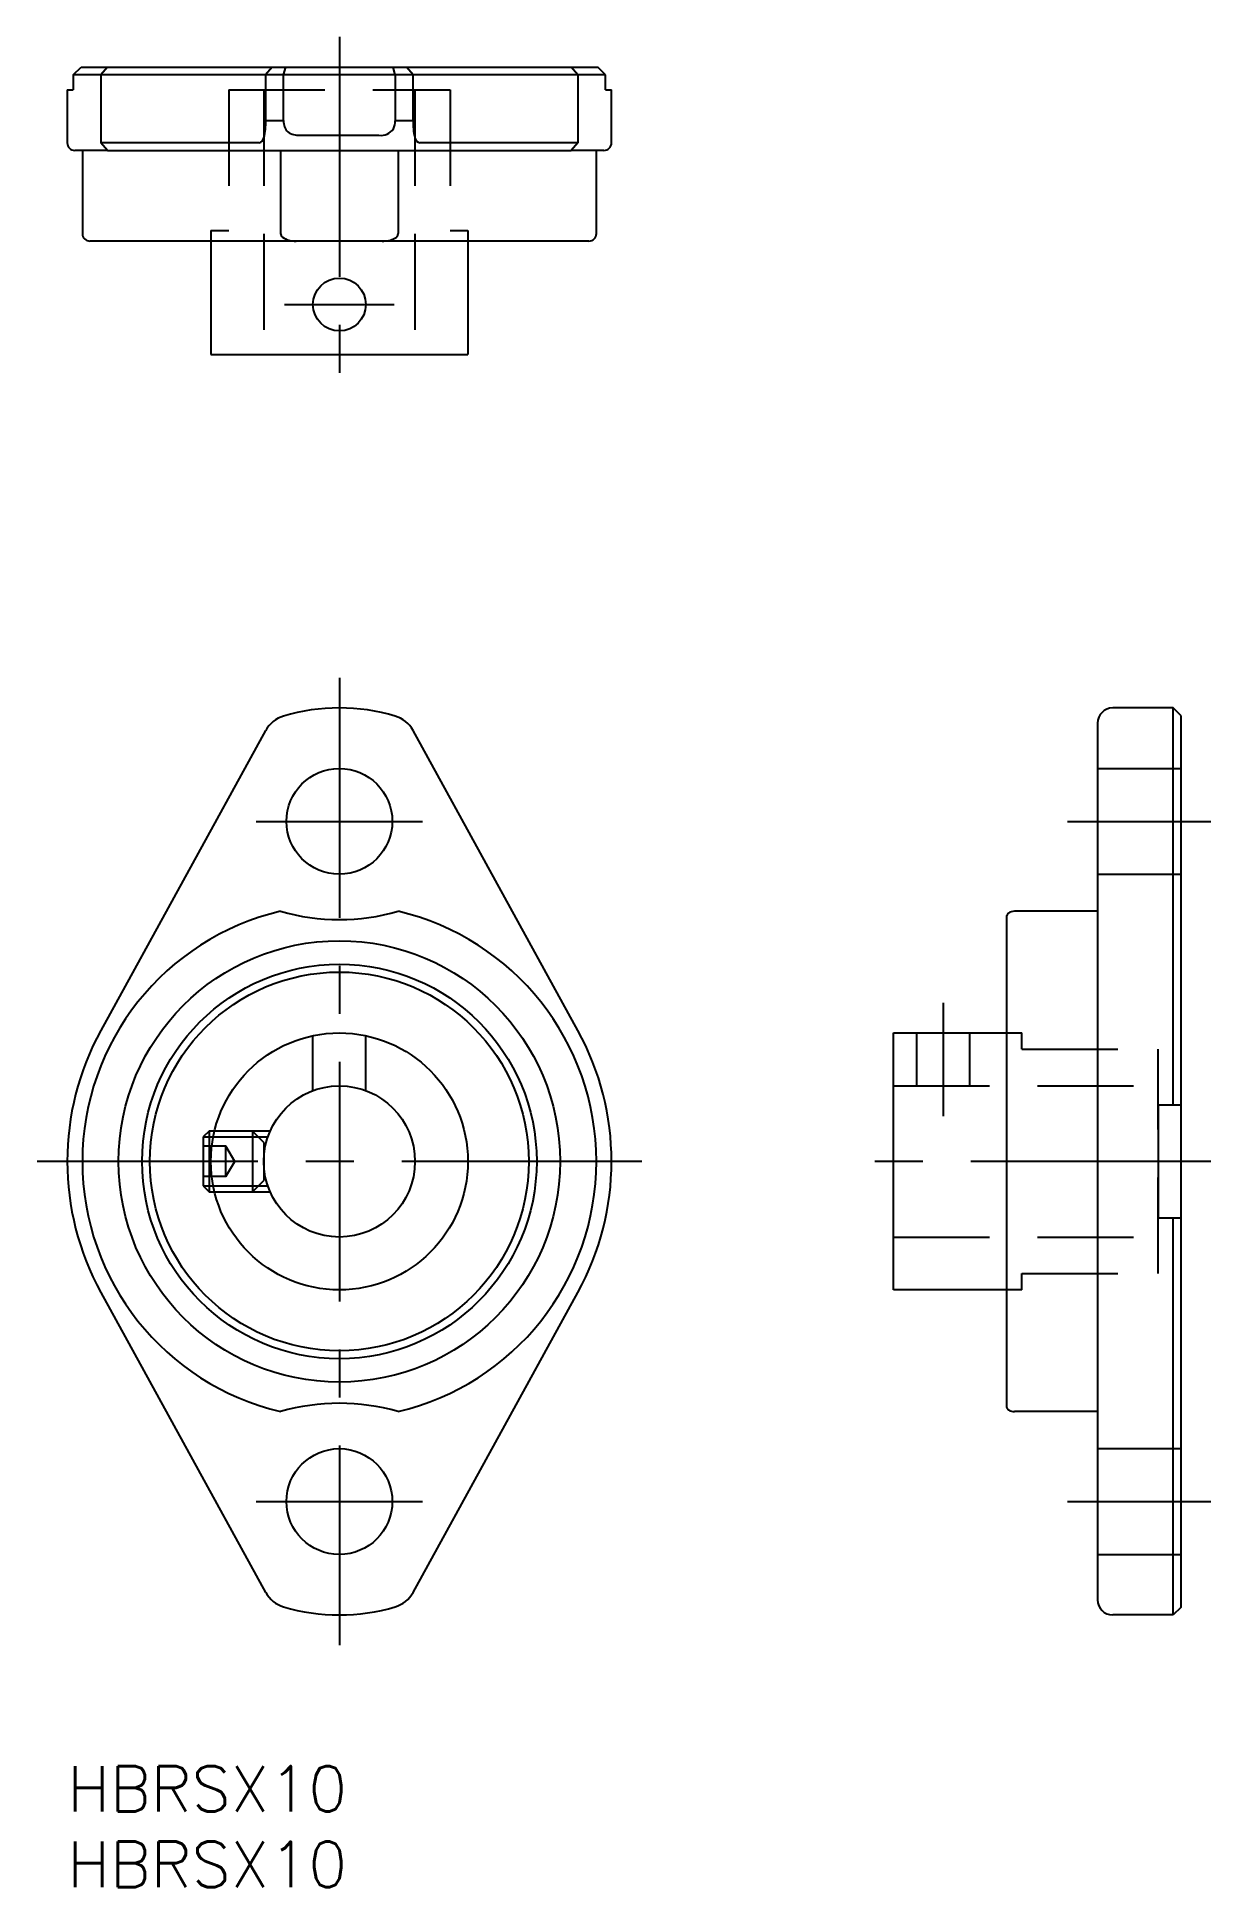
# Model space of a CAD drawing. Extents: x -2 to 76, y -8 to 114.
import ezdxf

# ---------------------------------------------------------------- set-up
doc = ezdxf.new("R2010")
doc.units = 0
doc.header["$LTSCALE"] = 0.5
doc.linetypes.add('CENTER', pattern=[50.8, 31.75, -6.35, 6.35, -6.35])
doc.linetypes.add('DASHED', pattern=[19.05, 12.7, -6.35])
for name, color, linetype in [('MSM_CENTER', 1, 'CENTER'), ('MSM_CONTINUOUS', 7, 'CONTINUOUS'), ('MSM_DASHED', 4, 'DASHED'), ('MSM_NARROW', 5, 'CONTINUOUS'), ('MSM_PART_NUMBER', 7, 'CONTINUOUS')]:
    doc.layers.add(name, color=color, linetype=linetype)
doc.styles.get("Standard").update_dxf_attribs({"font": 'txt.shx', "height": 3, "bigfont": 'bigfont.shx'})

# ---------------------------------------------------------------- blocks, each defined once
blk = doc.blocks.new('*U6')
at = {"layer": 'MSM_PART_NUMBER'}
blk.add_text('HBRSX10', height=3, dxfattribs=at).set_placement((0, -3))
blk = doc.blocks.new('*U7')
at = {"layer": 'MSM_PART_NUMBER'}
blk.add_text('HBRSX10', height=3, dxfattribs=at).set_placement((0, -8))

msp = doc.modelspace()

# ---------------------------------------------------------------- linework, layer by layer
at = {"layer": 'MSM_CENTER'}
for p, q in [((18, 114.39), (18, 91.39)), ((14.38, 96.69), (21.62, 96.69)), ((18, 72), (18, 8)), ((12.5, 62.5), (23.5, 62.5)), ((66.15, 62.5), (75.65, 62.5)), ((57.95, 43), (57.95, 50.5)), ((38, 40), (-2, 40)), ((75.65, 40), (52.65, 40)), ((12.5, 17.5), (23.5, 17.5)), ((66.15, 17.5), (75.65, 17.5))]:
    msp.add_line(p, q, dxfattribs=at)
at = {"layer": 'MSM_CONTINUOUS'}
for p, q in [((0.39, 111.89), (0.91, 112.39)), ((0.39, 111.89), (0.39, 110.89)), ((35.61, 111.89), (0.39, 111.89)), ((0.91, 112.39), (35.09, 112.39)), ((2.66, 112.39), (2.22, 111.89)), ((2.22, 111.89), (2.22, 107.39)), ((13.56, 112.39), (13.12, 111.89)), ((13.12, 111.89), (13.12, 108.85)), ((14.31, 111.89), (14.45, 112.39)), ((14.31, 108.85), (14.31, 111.89)), ((21.69, 111.89), (21.55, 112.39)), ((21.69, 111.89), (21.69, 108.85)), ((22.88, 111.89), (22.44, 112.39)), ((22.88, 108.85), (22.88, 111.89)), ((33.78, 111.89), (33.34, 112.39)), ((33.78, 111.89), (33.78, 107.39)), ((35.61, 111.89), (35.09, 112.39)), ((35.61, 110.89), (35.61, 111.89)), ((0, 110.89), (0.39, 110.89)), ((0, 110.89), (0, 107.39)), ((35.61, 110.89), (36, 110.89)), ((36, 107.39), (36, 110.89)), ((14.31, 108.85), (13.12, 108.85)), ((15.38, 107.89), (20.62, 107.89)), ((22.88, 108.85), (21.69, 108.85)), ((2.66, 106.89), (0.5, 106.89)), ((1, 106.89), (1, 101.39)), ((12.68, 107.39), (2.22, 107.39)), ((2.66, 106.89), (2.22, 107.39)), ((2.66, 106.89), (33.34, 106.89)), ((14.11, 106.89), (14.11, 101.39)), ((21.89, 106.89), (21.89, 101.39)), ((33.78, 107.39), (23.32, 107.39)), ((33.78, 107.39), (33.34, 106.89)), ((35.5, 106.89), (33.34, 106.89)), ((35, 101.39), (35, 106.89)), ((34.5, 100.89), (1.5, 100.89)), ((9.5, 100.89), (9.5, 93.39)), ((26.5, 100.89), (26.5, 93.39)), ((9.5, 93.39), (26.5, 93.39)), ((73.15, 70), (69.15, 70)), ((73.65, 69.5), (73.15, 70)), ((73.15, 43.75), (73.15, 70)), ((68.15, 69), (68.15, 11)), ((73.65, 69.5), (73.65, 10.5)), ((13.12, 68.51), (2.22, 48.67)), ((33.78, 48.67), (22.88, 68.51)), ((68.15, 56.55), (62.65, 56.55)), ((62.15, 23.73), (62.15, 56.27)), ((54.65, 31.5), (54.65, 48.5)), ((54.65, 48.5), (62.15, 48.5)), ((72.15, 43.75), (73.65, 43.75)), ((72.15, 43.75), (72.15, 36.25)), ((9.38, 42), (9, 41.62)), ((9, 41.62), (9, 38.38)), ((9.38, 42), (9.38, 38)), ((9.74, 42), (9.38, 42)), ((9, 38.38), (9.38, 38)), ((9.38, 38), (9.74, 38)), ((73.65, 36.25), (72.15, 36.25)), ((73.15, 10), (73.15, 36.25)), ((2.22, 31.33), (13.12, 11.49)), ((22.88, 11.49), (33.78, 31.33)), ((62.15, 31.5), (54.65, 31.5)), ((68.15, 23.45), (62.65, 23.45)), ((73.15, 10), (69.15, 10)), ((73.65, 10.5), (73.15, 10))]:
    msp.add_line(p, q, dxfattribs=at)
for centre, radius in [((18, 96.69), 1.75), ((18, 62.5), 3.5), ((18, 40), 14.6), ((18, 40), 13.05), ((18, 40), 12.53), ((18, 40), 8.5), ((18, 40), 5), ((18, 17.5), 3.5)]:
    msp.add_circle(centre, radius, dxfattribs=at)
for centre, radius, start, end in [((12.62, 107.77), 0.387, 278.8459, 352.4961), ((9.05, 108.72), 4.08, 345.7788, 1.8021), ((15.21, 108.78), 0.902, 175.2454, 227.5548), ((15.3, 109.11), 1.22, 234.7787, 273.7988), ((20.73, 108.92), 1.04, 263.7296, 324.3509), ((20.6, 108.81), 1.09, 332.9641, 2.038), ((26.81, 108.71), 3.94, 177.9648, 194.5067), ((23.37, 107.76), 0.372, 185.0621, 263.0546), ((0.5, 107.39), 0.5, 180, 270), ((35.5, 107.39), 0.5, 270, 0), ((1.5, 101.39), 0.5, 180, 270), ((14.48, 101.43), 0.374, 186.8322, 230.0861), ((15.04, 102.25), 1.36, 234.1015, 273.9183), ((20.9, 102.54), 1.65, 267.5743, 298.0092), ((21.52, 101.41), 0.363, 294.3726, 356.2586), ((34.5, 101.39), 0.5, 270, 0), ((18, 57), 13, 73.5007, 106.4993), ((69.15, 69), 1, 90, 180), ((14.88, 67.55), 2, 106.4993, 151.2216), ((21.12, 67.55), 2, 28.7784, 73.5007), ((18, 40), 17, 103.2124, 256.7876), ((18, 70), 14, 253.8866, 286.1134), ((18, 40), 17, 283.2124, 76.7876), ((62.37, 56.25), 0.217, 124.7159, 175.404), ((62.64, 55.84), 0.709, 88.7967, 123.5924), ((18, 40), 18, 151.2216, 208.7784), ((18, 40), 18, 331.2216, 28.7784), ((18, 10), 14, 73.8866, 106.1134), ((62.37, 23.75), 0.224, 185.0349, 239.7577), ((62.63, 24.16), 0.708, 238.3222, 271.4625), ((14.88, 12.45), 2, 208.7784, 253.5007), ((21.12, 12.45), 2, 286.4993, 331.2216), ((18, 23), 13, 253.5007, 286.4993), ((69.15, 11), 1, 180, 270)]:
    msp.add_arc(centre, radius, start, end, dxfattribs=at)
at = {"layer": 'MSM_DASHED'}
for p, q in [((10.68, 110.89), (10.68, 101.59)), ((10.68, 110.89), (25.32, 110.89)), ((13, 110.89), (13, 93.39)), ((23, 110.89), (23, 93.39)), ((25.32, 110.89), (25.32, 101.59)), ((9.5, 101.59), (10.68, 101.59)), ((9.5, 101.59), (9.5, 100.89)), ((25.32, 101.59), (26.5, 101.59)), ((26.5, 101.59), (26.5, 100.89)), ((68.15, 66), (73.65, 66)), ((68.15, 59), (73.65, 59)), ((16.25, 44.68), (16.25, 48.32)), ((19.75, 44.68), (19.75, 48.32)), ((56.2, 45), (56.2, 48.5)), ((59.7, 45), (59.7, 48.5)), ((62.15, 48.5), (63.15, 48.5)), ((63.15, 47.42), (63.15, 48.5)), ((63.15, 47.42), (72.15, 47.42)), ((72.15, 32.58), (72.15, 47.42)), ((54.65, 45), (72.15, 45)), ((9.66, 41.62), (13.27, 41.62)), ((13.42, 42), (9.74, 42)), ((13, 41.25), (12.25, 42)), ((12.25, 42), (12.25, 38)), ((10.5, 41), (9, 41)), ((10.5, 39), (10.5, 41)), ((11.08, 40), (10.5, 41)), ((13, 41.25), (13, 38.75)), ((10.5, 40), (9, 40)), ((10.5, 39), (11.08, 40)), ((10.5, 39), (9, 39)), ((9.66, 38.38), (13.27, 38.38)), ((9.74, 38), (13.42, 38)), ((12.25, 38), (13, 38.75)), ((54.65, 35), (72.15, 35)), ((63.15, 31.5), (63.15, 32.58)), ((63.15, 32.58), (72.15, 32.58)), ((63.15, 31.5), (62.15, 31.5)), ((68.15, 21), (73.65, 21)), ((68.15, 14), (73.65, 14))]:
    msp.add_line(p, q, dxfattribs=at)
at = {"layer": 'MSM_NARROW'}
for p, q in [((9, 41.62), (9.66, 41.62)), ((9, 38.38), (9.66, 38.38))]:
    msp.add_line(p, q, dxfattribs=at)

# ---------------------------------------------------------------- block references
at = {"layer": 'MSM_CONTINUOUS'}
for name in ['*U6', '*U7']:
    msp.add_blockref(name, (0, 0), dxfattribs=at)

doc.saveas('drawing.dxf')
